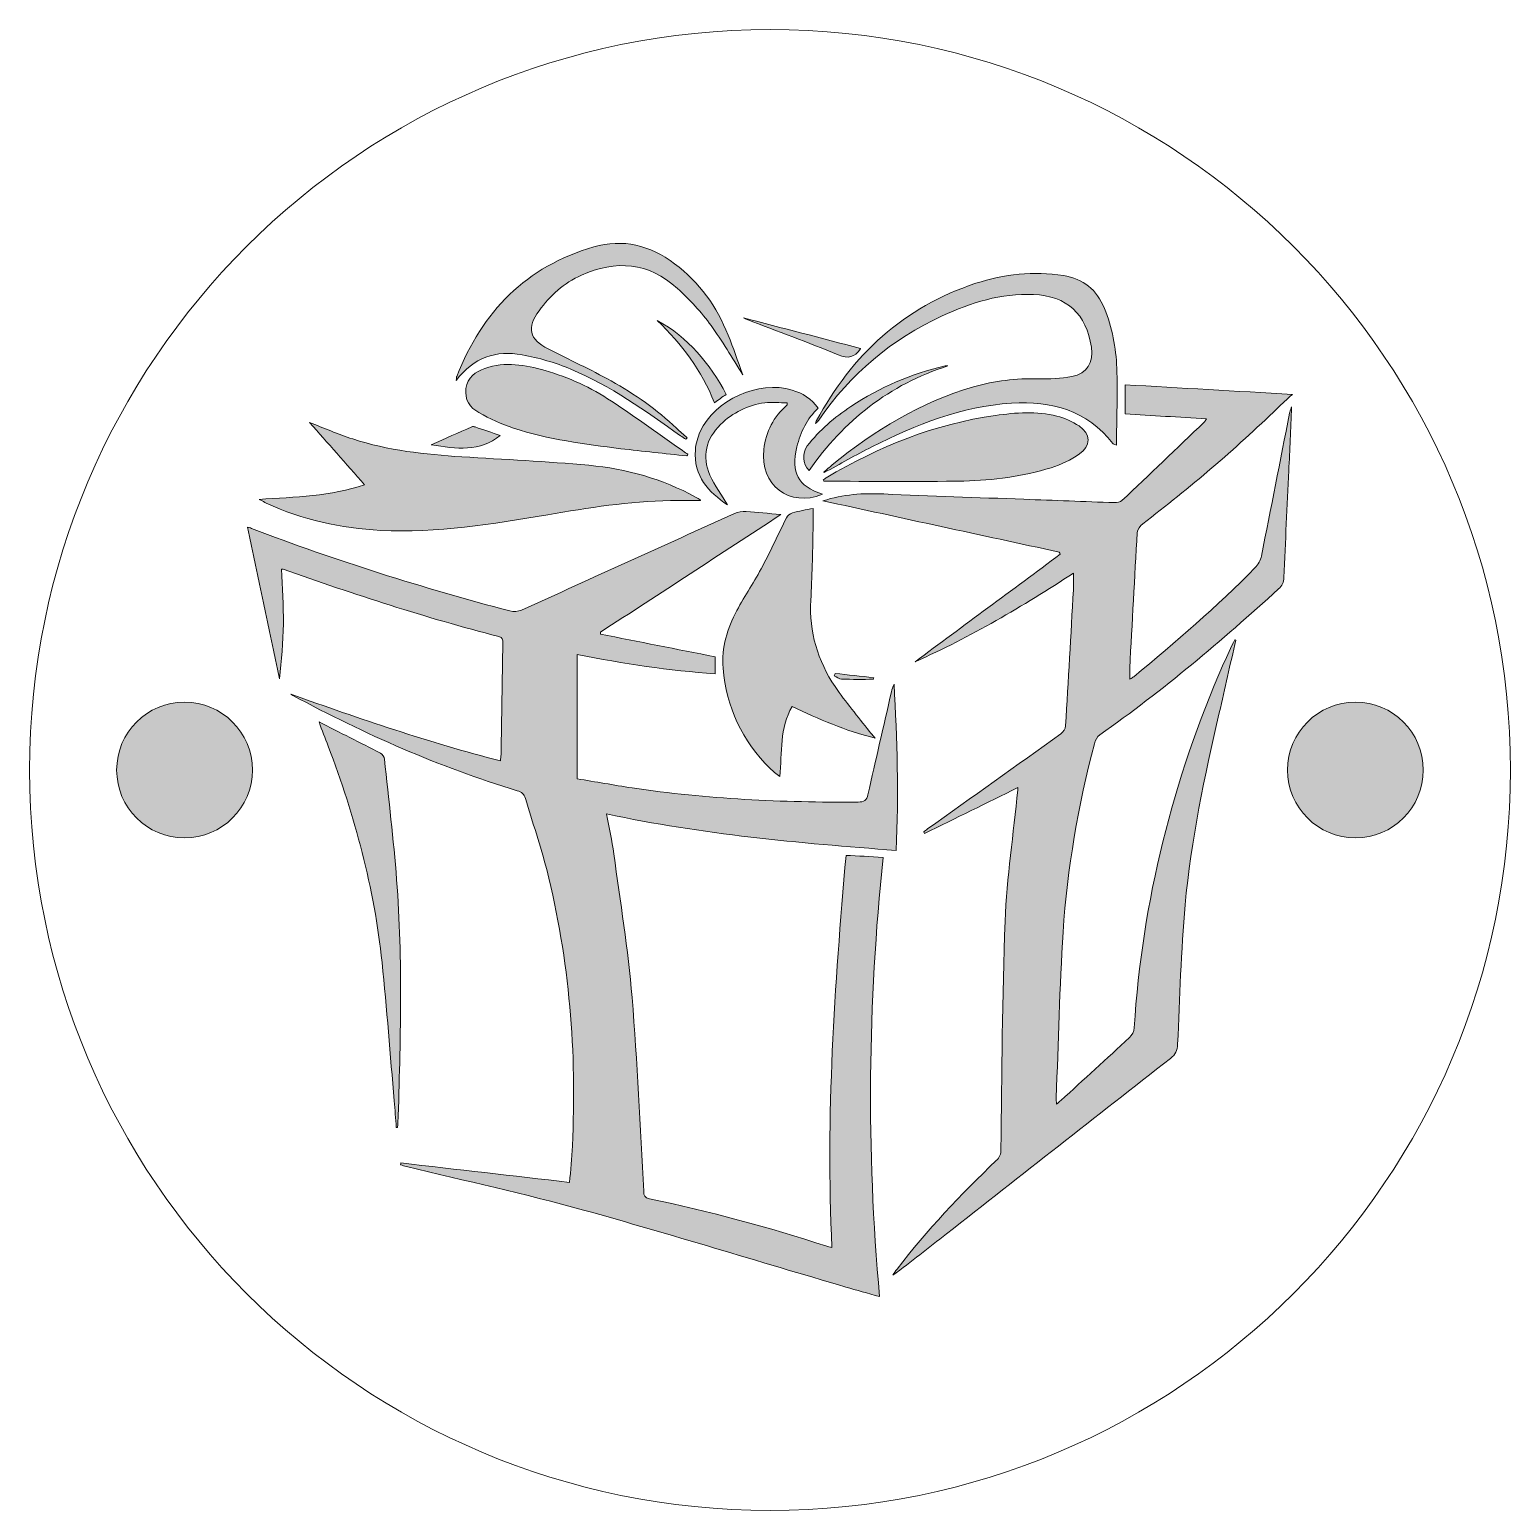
# Model space of a CAD drawing. Header units: millimetres. Extents: x 332.7 to 344.7, y -196.5 to -184.5.
import ezdxf

# ---------------------------------------------------------------- set-up
doc = ezdxf.new("R2010")
doc.units = ezdxf.units.MM
doc.header["$MEASUREMENT"] = 0
for name, color, linetype, lineweight in [('Body', 7, 'Continuous', 0), ('Engraving', 7, 'Continuous', 0), ('handles', 7, 'Continuous', 0)]:
    doc.layers.add(name, color=color, linetype=linetype, lineweight=lineweight)

msp = doc.modelspace()

# ---------------------------------------------------------------- hatches: boundary and pattern name
at = {"layer": 'Engraving', "transparency": 33554687}
h = msp.add_hatch(color=7, dxfattribs=at)
h.dxf.hatch_style = 2
edge = h.paths.add_edge_path()
edge.add_spline(control_points=[(338.446, -187.298), (338.357, -187.157), (338.281, -187.022), (338.19, -186.899), (338.109, -186.79), (338.016, -186.688), (337.916, -186.597), (337.684, -186.386), (337.418, -186.364), (337.138, -186.49), (336.997, -186.553), (336.886, -186.656), (336.795, -186.778), (336.692, -186.917), (336.716, -187.01), (336.87, -187.088), (337.04, -187.174), (337.213, -187.255), (337.38, -187.347), (337.571, -187.454), (337.75, -187.58), (337.91, -187.731), (337.938, -187.757), (337.967, -187.782), (337.996, -187.807), (337.992, -187.811), (337.988, -187.816), (337.984, -187.82), (337.97, -187.81), (337.955, -187.801), (337.941, -187.791), (337.659, -187.589), (337.375, -187.387), (337.053, -187.252), (336.927, -187.199), (336.793, -187.16), (336.658, -187.135), (336.448, -187.096), (336.265, -187.156), (336.124, -187.343), (336.126, -187.324), (336.126, -187.316), (336.129, -187.31), (336.333, -186.785), (336.691, -186.419), (337.238, -186.261), (337.475, -186.193), (337.695, -186.247), (337.894, -186.397), (338.095, -186.549), (338.235, -186.745), (338.328, -186.977), (338.369, -187.078), (338.404, -187.182), (338.446, -187.298)], knot_values=[0, 0, 0, 0, 1, 1, 1, 2, 2, 2, 3, 3, 3, 4, 4, 4, 5, 5, 5, 6, 6, 6, 7, 7, 7, 8, 8, 8, 9, 9, 9, 10, 10, 10, 11, 11, 11, 12, 12, 12, 13, 13, 13, 14, 14, 14, 15, 15, 15, 16, 16, 16, 17, 17, 17, 18, 18, 18, 18], degree=3, periodic=0)
h = msp.add_hatch(color=7, dxfattribs=at)
h.dxf.hatch_style = 2
edge = h.paths.add_edge_path()
edge.add_spline(control_points=[(339.102, -188.086), (339.125, -188.067), (339.148, -188.047), (339.171, -188.028), (339.515, -187.748), (339.886, -187.519), (340.316, -187.395), (340.487, -187.346), (340.661, -187.325), (340.84, -187.33), (340.931, -187.332), (341.024, -187.329), (341.113, -187.311), (341.237, -187.287), (341.289, -187.199), (341.271, -187.074), (341.231, -186.803), (341.074, -186.658), (340.801, -186.647), (340.539, -186.635), (340.296, -186.712), (340.062, -186.82), (339.653, -187.01), (339.318, -187.29), (339.063, -187.664), (339.056, -187.674), (339.048, -187.684), (339.035, -187.691), (339.037, -187.685), (339.039, -187.679), (339.042, -187.673), (339.331, -187.136), (339.75, -186.747), (340.336, -186.556), (340.564, -186.482), (340.803, -186.456), (341.044, -186.493), (341.204, -186.518), (341.316, -186.608), (341.377, -186.759), (341.44, -186.914), (341.471, -187.077), (341.477, -187.243), (341.484, -187.448), (341.476, -187.653), (341.474, -187.868), (341.454, -187.858), (341.448, -187.857), (341.445, -187.853), (341.235, -187.586), (340.949, -187.506), (340.625, -187.527), (340.219, -187.553), (339.85, -187.702), (339.492, -187.882), (339.361, -187.947), (339.234, -188.02), (339.106, -188.09), (339.105, -188.088), (339.103, -188.087), (339.102, -188.086)], knot_values=[0, 0, 0, 0, 1, 1, 1, 2, 2, 2, 3, 3, 3, 4, 4, 4, 5, 5, 5, 6, 6, 6, 7, 7, 7, 8, 8, 8, 9, 9, 9, 10, 10, 10, 11, 11, 11, 12, 12, 12, 13, 13, 13, 14, 14, 14, 15, 15, 15, 16, 16, 16, 17, 17, 17, 18, 18, 18, 19, 19, 19, 20, 20, 20, 20], degree=3, periodic=0)
h = msp.add_hatch(color=7, dxfattribs=at)
h.dxf.hatch_style = 2
edge = h.paths.add_edge_path()
edge.add_spline(control_points=[(339.401, -187.084), (339.401, -187.085), (339.4, -187.087), (339.399, -187.088), (339.353, -187.156), (339.3, -187.17), (339.219, -187.136), (338.975, -187.035), (338.727, -186.944), (338.481, -186.849), (338.469, -186.845), (338.458, -186.839), (338.452, -186.836), (338.764, -186.918), (339.081, -187), (339.401, -187.084)], knot_values=[0, 0, 0, 0, 1, 1, 1, 2, 2, 2, 3, 3, 3, 4, 4, 4, 5, 5, 5, 5], degree=3, periodic=0)
h = msp.add_hatch(color=7, dxfattribs=at)
h.dxf.hatch_style = 2
edge = h.paths.add_edge_path()
edge.add_spline(control_points=[(337.753, -186.857), (338.004, -186.994), (338.177, -187.203), (338.312, -187.456), (338.281, -187.477), (338.252, -187.498), (338.216, -187.524), (338.115, -187.262), (337.95, -187.048), (337.753, -186.857)], knot_values=[0, 0, 0, 0, 1, 1, 1, 2, 2, 2, 3, 3, 3, 3], degree=3, periodic=0)
h = msp.add_hatch(color=7, dxfattribs=at)
h.dxf.hatch_style = 2
edge = h.paths.add_edge_path()
edge.add_spline(control_points=[(337.994, -187.955), (337.815, -187.935), (337.636, -187.918), (337.457, -187.896), (337.164, -187.86), (336.87, -187.821), (336.588, -187.73), (336.491, -187.698), (336.397, -187.653), (336.308, -187.604), (336.236, -187.564), (336.189, -187.5), (336.203, -187.408), (336.217, -187.319), (336.278, -187.272), (336.356, -187.245), (336.521, -187.189), (336.683, -187.217), (336.844, -187.263), (337.036, -187.317), (337.216, -187.402), (337.382, -187.511), (337.586, -187.645), (337.783, -187.79), (337.983, -187.93), (337.988, -187.934), (337.995, -187.937), (338.001, -187.941), (337.999, -187.945), (337.996, -187.95), (337.994, -187.955)], knot_values=[0, 0, 0, 0, 1, 1, 1, 2, 2, 2, 3, 3, 3, 4, 4, 4, 5, 5, 5, 6, 6, 6, 7, 7, 7, 8, 8, 8, 9, 9, 9, 10, 10, 10, 10], degree=3, periodic=0)
h = msp.add_hatch(color=7, dxfattribs=at)
h.dxf.hatch_style = 2
edge = h.paths.add_edge_path()
edge.add_spline(control_points=[(340.109, -187.225), (339.633, -187.376), (339.267, -187.669), (338.983, -188.072), (338.93, -188.017), (338.925, -187.934), (338.969, -187.874), (339.066, -187.745), (339.189, -187.643), (339.323, -187.554), (339.557, -187.396), (339.812, -187.289), (340.087, -187.226), (340.094, -187.225), (340.102, -187.225), (340.109, -187.225)], knot_values=[0, 0, 0, 0, 1, 1, 1, 2, 2, 2, 3, 3, 3, 4, 4, 4, 5, 5, 5, 5], degree=3, periodic=0)
h = msp.add_hatch(color=7, dxfattribs=at)
h.dxf.hatch_style = 2
edge = h.paths.add_edge_path()
edge.add_spline(control_points=[(338.322, -188.351), (338.17, -188.248), (338.045, -188.118), (338.062, -187.906), (338.066, -187.856), (338.08, -187.804), (338.101, -187.758), (338.221, -187.498), (338.573, -187.34), (338.846, -187.421), (338.931, -187.446), (339.003, -187.491), (339.057, -187.567), (338.966, -187.654), (338.914, -187.762), (338.885, -187.882), (338.835, -188.093), (338.89, -188.196), (339.091, -188.266), (338.825, -188.375), (338.583, -188.19), (338.617, -187.902), (338.634, -187.758), (338.694, -187.636), (338.807, -187.541), (338.807, -187.536), (338.806, -187.53), (338.805, -187.525), (338.745, -187.524), (338.683, -187.516), (338.624, -187.524), (338.486, -187.543), (338.365, -187.603), (338.265, -187.701), (338.147, -187.818), (338.114, -187.958), (338.18, -188.11), (338.218, -188.197), (338.277, -188.275), (338.322, -188.351)], knot_values=[0, 0, 0, 0, 1, 1, 1, 2, 2, 2, 3, 3, 3, 4, 4, 4, 5, 5, 5, 6, 6, 6, 7, 7, 7, 8, 8, 8, 9, 9, 9, 10, 10, 10, 11, 11, 11, 12, 12, 12, 13, 13, 13, 13], degree=3, periodic=0)
h = msp.add_hatch(color=7, dxfattribs=at)
h.dxf.hatch_style = 2
edge = h.paths.add_edge_path()
edge.add_spline(control_points=[(342.441, -189.447), (342.397, -189.643), (342.353, -189.839), (342.308, -190.036), (342.19, -190.55), (342.078, -191.066), (342.031, -191.593), (341.998, -191.968), (341.987, -192.345), (341.97, -192.722), (341.967, -192.773), (341.953, -192.805), (341.913, -192.837), (341.307, -193.31), (340.702, -193.784), (340.097, -194.259), (339.954, -194.371), (339.812, -194.486), (339.662, -194.594), (339.673, -194.577), (339.684, -194.56), (339.697, -194.544), (339.938, -194.228), (340.213, -193.94), (340.5, -193.665), (340.528, -193.639), (340.538, -193.612), (340.538, -193.574), (340.547, -192.958), (340.548, -192.341), (340.572, -191.726), (340.586, -191.37), (340.64, -191.016), (340.675, -190.661), (340.676, -190.654), (340.675, -190.647), (340.675, -190.643), (340.423, -190.767), (340.172, -190.891), (339.92, -191.014), (339.918, -191.01), (339.915, -191.006), (339.912, -191.001), (339.922, -190.994), (339.932, -190.986), (339.942, -190.978), (340.303, -190.722), (340.664, -190.465), (341.024, -190.207), (341.043, -190.194), (341.061, -190.165), (341.062, -190.142), (341.085, -189.775), (341.105, -189.407), (341.125, -189.04), (341.128, -188.998), (341.126, -188.956), (341.126, -188.904), (340.715, -189.174), (340.294, -189.422), (339.842, -189.623), (340.237, -189.33), (340.628, -189.041), (341.019, -188.752), (341.016, -188.746), (341.013, -188.74), (341.01, -188.734), (340.372, -188.596), (339.734, -188.457), (339.096, -188.319), (339.258, -188.266), (339.422, -188.255), (339.589, -188.263), (339.967, -188.281), (340.346, -188.292), (340.725, -188.306), (340.97, -188.315), (341.214, -188.325), (341.459, -188.333), (341.479, -188.333), (341.506, -188.33), (341.519, -188.317), (341.742, -188.106), (341.963, -187.893), (342.185, -187.681), (342.191, -187.675), (342.195, -187.667), (342.204, -187.655), (341.979, -187.641), (341.762, -187.627), (341.545, -187.613), (341.545, -187.532), (341.545, -187.457), (341.545, -187.378), (341.995, -187.404), (342.439, -187.43), (342.9, -187.456), (342.854, -187.499), (342.816, -187.532), (342.779, -187.568), (342.434, -187.902), (342.069, -188.214), (341.687, -188.505), (341.666, -188.521), (341.645, -188.55), (341.643, -188.574), (341.621, -188.941), (341.602, -189.309), (341.582, -189.676), (341.581, -189.703), (341.582, -189.73), (341.582, -189.765), (341.597, -189.755), (341.606, -189.75), (341.614, -189.744), (341.955, -189.464), (342.289, -189.175), (342.599, -188.86), (342.623, -188.835), (342.642, -188.8), (342.649, -188.766), (342.726, -188.381), (342.801, -187.995), (342.877, -187.609), (342.879, -187.596), (342.884, -187.585), (342.893, -187.558), (342.886, -187.74), (342.879, -187.907), (342.871, -188.073), (342.858, -188.362), (342.843, -188.65), (342.832, -188.939), (342.83, -188.979), (342.817, -189.006), (342.787, -189.033), (342.326, -189.453), (341.851, -189.856), (341.339, -190.215), (341.318, -190.23), (341.303, -190.261), (341.296, -190.287), (341.164, -190.787), (341.076, -191.297), (341.042, -191.813), (341.013, -192.261), (341.004, -192.71), (340.986, -193.158), (340.985, -193.172), (340.987, -193.186), (340.988, -193.208), (341.004, -193.195), (341.014, -193.187), (341.023, -193.179), (341.209, -193.009), (341.395, -192.84), (341.58, -192.668), (341.6, -192.649), (341.616, -192.617), (341.618, -192.589), (341.685, -191.562), (341.929, -190.579), (342.343, -189.638), (342.372, -189.573), (342.403, -189.508), (342.433, -189.444), (342.436, -189.445), (342.438, -189.446), (342.441, -189.447)], knot_values=[0, 0, 0, 0, 1, 1, 1, 2, 2, 2, 3, 3, 3, 4, 4, 4, 5, 5, 5, 6, 6, 6, 7, 7, 7, 8, 8, 8, 9, 9, 9, 10, 10, 10, 11, 11, 11, 12, 12, 12, 13, 13, 13, 14, 14, 14, 15, 15, 15, 16, 16, 16, 17, 17, 17, 18, 18, 18, 19, 19, 19, 20, 20, 20, 21, 21, 21, 22, 22, 22, 23, 23, 23, 24, 24, 24, 25, 25, 25, 26, 26, 26, 27, 27, 27, 28, 28, 28, 29, 29, 29, 30, 30, 30, 31, 31, 31, 32, 32, 32, 33, 33, 33, 34, 34, 34, 35, 35, 35, 36, 36, 36, 37, 37, 37, 38, 38, 38, 39, 39, 39, 40, 40, 40, 41, 41, 41, 42, 42, 42, 43, 43, 43, 44, 44, 44, 45, 45, 45, 46, 46, 46, 47, 47, 47, 48, 48, 48, 49, 49, 49, 50, 50, 50, 51, 51, 51, 52, 52, 52, 53, 53, 53, 54, 54, 54, 55, 55, 55, 56, 56, 56, 56], degree=3, periodic=0)
h = msp.add_hatch(color=7, dxfattribs=at)
h.dxf.hatch_style = 2
edge = h.paths.add_edge_path()
edge.add_spline(control_points=[(339.098, -188.149), (339.106, -188.143), (339.114, -188.137), (339.123, -188.131), (339.549, -187.879), (340, -187.695), (340.493, -187.627), (340.659, -187.604), (340.827, -187.589), (340.992, -187.632), (341.054, -187.649), (341.118, -187.676), (341.171, -187.712), (341.266, -187.777), (341.269, -187.874), (341.175, -187.939), (341.106, -187.987), (341.025, -188.024), (340.944, -188.05), (340.715, -188.122), (340.477, -188.153), (340.238, -188.158), (339.86, -188.166), (339.481, -188.16), (339.103, -188.16), (339.101, -188.156), (339.1, -188.153), (339.098, -188.149)], knot_values=[0, 0, 0, 0, 1, 1, 1, 2, 2, 2, 3, 3, 3, 4, 4, 4, 5, 5, 5, 6, 6, 6, 7, 7, 7, 8, 8, 8, 9, 9, 9, 9], degree=3, periodic=0)
h = msp.add_hatch(color=7, dxfattribs=at)
h.dxf.hatch_style = 2
edge = h.paths.add_edge_path()
edge.add_spline(control_points=[(338.104, -188.316), (338.024, -188.316), (337.943, -188.315), (337.861, -188.317), (337.525, -188.321), (337.195, -188.376), (336.865, -188.432), (336.417, -188.507), (335.969, -188.581), (335.512, -188.558), (335.189, -188.542), (334.879, -188.473), (334.585, -188.337), (334.57, -188.33), (334.556, -188.322), (334.526, -188.307), (334.823, -188.288), (335.106, -188.283), (335.381, -188.188), (335.23, -188.017), (335.082, -187.849), (334.936, -187.684), (335.05, -187.728), (335.166, -187.779), (335.285, -187.817), (335.572, -187.911), (335.87, -187.943), (336.17, -187.962), (336.513, -187.984), (336.856, -187.999), (337.198, -188.031), (337.502, -188.059), (337.794, -188.14), (338.064, -188.289), (338.077, -188.296), (338.09, -188.303), (338.102, -188.311), (338.104, -188.313), (338.105, -188.317), (338.104, -188.316)], knot_values=[0, 0, 0, 0, 1, 1, 1, 2, 2, 2, 3, 3, 3, 4, 4, 4, 5, 5, 5, 6, 6, 6, 7, 7, 7, 8, 8, 8, 9, 9, 9, 10, 10, 10, 11, 11, 11, 12, 12, 12, 13, 13, 13, 13], degree=3, periodic=0)
h = msp.add_hatch(color=7, dxfattribs=at)
h.dxf.hatch_style = 2
edge = h.paths.add_edge_path()
edge.add_spline(control_points=[(335.922, -187.864), (336.037, -187.813), (336.144, -187.766), (336.25, -187.719), (336.258, -187.716), (336.269, -187.717), (336.277, -187.72), (336.346, -187.743), (336.415, -187.767), (336.481, -187.789), (336.316, -187.92), (336.126, -187.9), (335.922, -187.864)], knot_values=[0, 0, 0, 0, 1, 1, 1, 2, 2, 2, 3, 3, 3, 4, 4, 4, 4], degree=3, periodic=0)
h = msp.add_hatch(color=7, dxfattribs=at)
h.dxf.hatch_style = 2
edge = h.paths.add_edge_path()
edge.add_spline(control_points=[(339.518, -190.241), (339.276, -190.182), (339.062, -190.088), (338.846, -189.986), (338.742, -190.16), (338.766, -190.356), (338.746, -190.554), (338.715, -190.528), (338.691, -190.51), (338.669, -190.489), (338.441, -190.264), (338.312, -189.992), (338.287, -189.674), (338.273, -189.508), (338.32, -189.352), (338.398, -189.208), (338.464, -189.085), (338.542, -188.969), (338.608, -188.846), (338.676, -188.718), (338.735, -188.585), (338.8, -188.456), (338.808, -188.439), (338.829, -188.422), (338.848, -188.417), (338.902, -188.401), (338.958, -188.392), (339.017, -188.38), (339.017, -188.439), (339.018, -188.496), (339.016, -188.552), (339.011, -188.743), (339.008, -188.935), (338.997, -189.125), (338.983, -189.382), (339.053, -189.614), (339.194, -189.824), (339.279, -189.95), (339.379, -190.066), (339.472, -190.187), (339.483, -190.202), (339.497, -190.216), (339.518, -190.241)], knot_values=[0, 0, 0, 0, 1, 1, 1, 2, 2, 2, 3, 3, 3, 4, 4, 4, 5, 5, 5, 6, 6, 6, 7, 7, 7, 8, 8, 8, 9, 9, 9, 10, 10, 10, 11, 11, 11, 12, 12, 12, 13, 13, 13, 14, 14, 14, 14], degree=3, periodic=0)
h = msp.add_hatch(color=7, dxfattribs=at)
h.dxf.hatch_style = 2
edge = h.paths.add_edge_path()
edge.add_spline(control_points=[(334.784, -189.886), (335.342, -190.085), (335.903, -190.277), (336.482, -190.427), (336.484, -190.407), (336.487, -190.391), (336.487, -190.375), (336.492, -190.073), (336.496, -189.772), (336.502, -189.47), (336.502, -189.444), (336.501, -189.426), (336.468, -189.418), (335.877, -189.267), (335.298, -189.076), (334.722, -188.873), (334.719, -188.872), (334.715, -188.872), (334.709, -188.872), (334.714, -189.02), (334.724, -189.168), (334.723, -189.316), (334.721, -189.464), (334.708, -189.612), (334.692, -189.76), (334.606, -189.351), (334.52, -188.942), (334.433, -188.532), (334.44, -188.534), (334.453, -188.537), (334.465, -188.542), (335.15, -188.804), (335.849, -189.024), (336.559, -189.211), (336.587, -189.219), (336.625, -189.216), (336.652, -189.204), (337.228, -188.944), (337.803, -188.682), (338.379, -188.422), (338.408, -188.409), (338.443, -188.404), (338.474, -188.406), (338.564, -188.411), (338.653, -188.421), (338.754, -188.43), (338.262, -188.752), (337.777, -189.068), (337.292, -189.384), (337.292, -189.389), (337.293, -189.394), (337.293, -189.399), (337.602, -189.46), (337.911, -189.521), (338.223, -189.583), (338.223, -189.624), (338.223, -189.668), (338.223, -189.72), (337.85, -189.696), (337.479, -189.637), (337.105, -189.565), (337.105, -189.9), (337.105, -190.232), (337.105, -190.571), (337.252, -190.596), (337.4, -190.622), (337.549, -190.645), (338.156, -190.736), (338.767, -190.764), (339.381, -190.76), (339.428, -190.759), (339.45, -190.746), (339.46, -190.7), (339.523, -190.422), (339.587, -190.145), (339.651, -189.867), (339.656, -189.846), (339.661, -189.825), (339.672, -189.804), (339.696, -190.251), (339.711, -190.699), (339.688, -191.152), (338.899, -191.092), (338.118, -191.022), (337.342, -190.856), (337.363, -190.967), (337.387, -191.073), (337.401, -191.179), (337.453, -191.567), (337.516, -191.955), (337.549, -192.344), (337.593, -192.866), (337.613, -193.391), (337.643, -193.914), (337.645, -193.947), (337.649, -193.966), (337.689, -193.974), (338.175, -194.075), (338.653, -194.206), (339.126, -194.359), (339.137, -194.362), (339.15, -194.364), (339.169, -194.369), (339.117, -193.305), (339.19, -192.251), (339.283, -191.192), (339.383, -191.197), (339.478, -191.202), (339.583, -191.208), (339.461, -192.393), (339.446, -193.575), (339.555, -194.768), (339.457, -194.74), (339.368, -194.716), (339.28, -194.69), (338.571, -194.481), (337.865, -194.264), (337.154, -194.066), (336.68, -193.934), (336.198, -193.83), (335.72, -193.713), (335.704, -193.709), (335.689, -193.704), (335.673, -193.7), (335.674, -193.695), (335.674, -193.689), (335.675, -193.684), (336.129, -193.737), (336.583, -193.789), (337.043, -193.842), (337.05, -193.746), (337.06, -193.646), (337.065, -193.545), (337.102, -192.789), (337.042, -192.042), (336.857, -191.307), (336.808, -191.113), (336.741, -190.923), (336.685, -190.731), (336.674, -190.695), (336.655, -190.678), (336.619, -190.668), (335.985, -190.476), (335.383, -190.209), (334.8, -189.896), (334.795, -189.893), (334.789, -189.889), (334.784, -189.886)], knot_values=[0, 0, 0, 0, 1, 1, 1, 2, 2, 2, 3, 3, 3, 4, 4, 4, 5, 5, 5, 6, 6, 6, 7, 7, 7, 8, 8, 8, 9, 9, 9, 10, 10, 10, 11, 11, 11, 12, 12, 12, 13, 13, 13, 14, 14, 14, 15, 15, 15, 16, 16, 16, 17, 17, 17, 18, 18, 18, 19, 19, 19, 20, 20, 20, 21, 21, 21, 22, 22, 22, 23, 23, 23, 24, 24, 24, 25, 25, 25, 26, 26, 26, 27, 27, 27, 28, 28, 28, 29, 29, 29, 30, 30, 30, 31, 31, 31, 32, 32, 32, 33, 33, 33, 34, 34, 34, 35, 35, 35, 36, 36, 36, 37, 37, 37, 38, 38, 38, 39, 39, 39, 40, 40, 40, 41, 41, 41, 42, 42, 42, 43, 43, 43, 44, 44, 44, 45, 45, 45, 46, 46, 46, 47, 47, 47, 48, 48, 48, 49, 49, 49, 49], degree=3, periodic=0)
h = msp.add_hatch(color=7, dxfattribs=at)
h.dxf.hatch_style = 2
edge = h.paths.add_edge_path()
edge.add_spline(control_points=[(339.505, -189.765), (339.419, -189.765), (339.333, -189.767), (339.247, -189.763), (339.227, -189.763), (339.207, -189.745), (339.187, -189.736), (339.19, -189.729), (339.192, -189.723), (339.194, -189.717), (339.298, -189.729), (339.403, -189.741), (339.507, -189.752), (339.506, -189.756), (339.506, -189.761), (339.505, -189.765)], knot_values=[0, 0, 0, 0, 1, 1, 1, 2, 2, 2, 3, 3, 3, 4, 4, 4, 5, 5, 5, 5], degree=3, periodic=0)
h = msp.add_hatch(color=7, dxfattribs=at)
h.dxf.hatch_style = 2
edge = h.paths.add_edge_path()
edge.add_spline(control_points=[(335.638, -193.398), (335.633, -193.326), (335.628, -193.254), (335.622, -193.182), (335.589, -192.808), (335.561, -192.434), (335.523, -192.061), (335.46, -191.456), (335.302, -190.874), (335.086, -190.306), (335.061, -190.241), (335.037, -190.177), (335.012, -190.111), (335.18, -190.196), (335.346, -190.278), (335.509, -190.363), (335.525, -190.371), (335.541, -190.395), (335.542, -190.413), (335.577, -190.738), (335.616, -191.063), (335.641, -191.389), (335.692, -192.047), (335.672, -192.705), (335.652, -193.363), (335.651, -193.375), (335.649, -193.387), (335.648, -193.398), (335.645, -193.398), (335.641, -193.398), (335.638, -193.398)], knot_values=[0, 0, 0, 0, 1, 1, 1, 2, 2, 2, 3, 3, 3, 4, 4, 4, 5, 5, 5, 6, 6, 6, 7, 7, 7, 8, 8, 8, 9, 9, 9, 10, 10, 10, 10], degree=3, periodic=0)
at = {"layer": 'handles', "transparency": 33554687}
h = msp.add_hatch(color=7, dxfattribs=at)
h.dxf.hatch_style = 2
edge = h.paths.add_edge_path()
edge.add_arc((333.922, -190.5), 0.55, 0, 360)
h = msp.add_hatch(color=7, dxfattribs=at)
h.dxf.hatch_style = 2
edge = h.paths.add_edge_path()
edge.add_arc((343.411, -190.5), 0.55, 0, 360)

# ---------------------------------------------------------------- linework, layer by layer
at = {"layer": 'Body', "color": 7, "lineweight": 18}
msp.add_circle((338.667, -190.5), 6, dxfattribs=at)
at = {"layer": 'Engraving'}
for points, knots in [([(338.446, -187.298), (338.357, -187.157), (338.281, -187.022), (338.19, -186.899), (338.109, -186.79), (338.016, -186.688), (337.916, -186.597), (337.684, -186.386), (337.418, -186.364), (337.138, -186.49), (336.997, -186.553), (336.886, -186.656), (336.795, -186.778), (336.692, -186.917), (336.716, -187.01), (336.87, -187.088), (337.04, -187.174), (337.213, -187.255), (337.38, -187.347), (337.571, -187.454), (337.75, -187.58), (337.91, -187.731), (337.938, -187.757), (337.967, -187.782), (337.996, -187.807), (337.992, -187.811), (337.988, -187.816), (337.984, -187.82), (337.97, -187.81), (337.955, -187.801), (337.941, -187.791), (337.659, -187.589), (337.375, -187.387), (337.053, -187.252), (336.927, -187.199), (336.793, -187.16), (336.658, -187.135), (336.448, -187.096), (336.265, -187.156), (336.124, -187.343), (336.126, -187.324), (336.126, -187.316), (336.129, -187.31), (336.333, -186.785), (336.691, -186.419), (337.238, -186.261), (337.475, -186.193), (337.695, -186.247), (337.894, -186.397), (338.095, -186.549), (338.235, -186.745), (338.328, -186.977), (338.369, -187.078), (338.404, -187.182), (338.446, -187.298)], [0, 0, 0, 0, 1, 1, 1, 2, 2, 2, 3, 3, 3, 4, 4, 4, 5, 5, 5, 6, 6, 6, 7, 7, 7, 8, 8, 8, 9, 9, 9, 10, 10, 10, 11, 11, 11, 12, 12, 12, 13, 13, 13, 14, 14, 14, 15, 15, 15, 16, 16, 16, 17, 17, 17, 18, 18, 18, 18]), ([(339.102, -188.086), (339.125, -188.067), (339.148, -188.047), (339.171, -188.028), (339.515, -187.748), (339.886, -187.519), (340.316, -187.395), (340.487, -187.346), (340.661, -187.325), (340.84, -187.33), (340.931, -187.332), (341.024, -187.329), (341.113, -187.311), (341.237, -187.287), (341.289, -187.199), (341.271, -187.074), (341.231, -186.803), (341.074, -186.658), (340.801, -186.647), (340.539, -186.635), (340.296, -186.712), (340.062, -186.82), (339.653, -187.01), (339.318, -187.29), (339.063, -187.664), (339.056, -187.674), (339.048, -187.684), (339.035, -187.691), (339.037, -187.685), (339.039, -187.679), (339.042, -187.673), (339.331, -187.136), (339.75, -186.747), (340.336, -186.556), (340.564, -186.482), (340.803, -186.456), (341.044, -186.493), (341.204, -186.518), (341.316, -186.608), (341.377, -186.759), (341.44, -186.914), (341.471, -187.077), (341.477, -187.243), (341.484, -187.448), (341.476, -187.653), (341.474, -187.868), (341.454, -187.858), (341.448, -187.857), (341.445, -187.853), (341.235, -187.586), (340.949, -187.506), (340.625, -187.527), (340.219, -187.553), (339.85, -187.702), (339.492, -187.882), (339.361, -187.947), (339.234, -188.02), (339.106, -188.09), (339.105, -188.088), (339.103, -188.087), (339.102, -188.086)], [0, 0, 0, 0, 1, 1, 1, 2, 2, 2, 3, 3, 3, 4, 4, 4, 5, 5, 5, 6, 6, 6, 7, 7, 7, 8, 8, 8, 9, 9, 9, 10, 10, 10, 11, 11, 11, 12, 12, 12, 13, 13, 13, 14, 14, 14, 15, 15, 15, 16, 16, 16, 17, 17, 17, 18, 18, 18, 19, 19, 19, 20, 20, 20, 20]), ([(339.401, -187.084), (339.401, -187.085), (339.4, -187.087), (339.399, -187.088), (339.353, -187.156), (339.3, -187.17), (339.219, -187.136), (338.975, -187.035), (338.727, -186.944), (338.481, -186.849), (338.469, -186.845), (338.458, -186.839), (338.452, -186.836), (338.764, -186.918), (339.081, -187), (339.401, -187.084)], [0, 0, 0, 0, 1, 1, 1, 2, 2, 2, 3, 3, 3, 4, 4, 4, 5, 5, 5, 5]), ([(337.753, -186.857), (338.004, -186.994), (338.177, -187.203), (338.312, -187.456), (338.281, -187.477), (338.252, -187.498), (338.216, -187.524), (338.115, -187.262), (337.95, -187.048), (337.753, -186.857)], [0, 0, 0, 0, 1, 1, 1, 2, 2, 2, 3, 3, 3, 3]), ([(337.994, -187.955), (337.815, -187.935), (337.636, -187.918), (337.457, -187.896), (337.164, -187.86), (336.87, -187.821), (336.588, -187.73), (336.491, -187.698), (336.397, -187.653), (336.308, -187.604), (336.236, -187.564), (336.189, -187.5), (336.203, -187.408), (336.217, -187.319), (336.278, -187.272), (336.356, -187.245), (336.521, -187.189), (336.683, -187.217), (336.844, -187.263), (337.036, -187.317), (337.216, -187.402), (337.382, -187.511), (337.586, -187.645), (337.783, -187.79), (337.983, -187.93), (337.988, -187.934), (337.995, -187.937), (338.001, -187.941), (337.999, -187.945), (337.996, -187.95), (337.994, -187.955)], [0, 0, 0, 0, 1, 1, 1, 2, 2, 2, 3, 3, 3, 4, 4, 4, 5, 5, 5, 6, 6, 6, 7, 7, 7, 8, 8, 8, 9, 9, 9, 10, 10, 10, 10]), ([(340.109, -187.225), (339.633, -187.376), (339.267, -187.669), (338.983, -188.072), (338.93, -188.017), (338.925, -187.934), (338.969, -187.874), (339.066, -187.745), (339.189, -187.643), (339.323, -187.554), (339.557, -187.396), (339.812, -187.289), (340.087, -187.226), (340.094, -187.225), (340.102, -187.225), (340.109, -187.225)], [0, 0, 0, 0, 1, 1, 1, 2, 2, 2, 3, 3, 3, 4, 4, 4, 5, 5, 5, 5]), ([(338.322, -188.351), (338.17, -188.248), (338.045, -188.118), (338.062, -187.906), (338.066, -187.856), (338.08, -187.804), (338.101, -187.758), (338.221, -187.498), (338.573, -187.34), (338.846, -187.421), (338.931, -187.446), (339.003, -187.491), (339.057, -187.567), (338.966, -187.654), (338.914, -187.762), (338.885, -187.882), (338.835, -188.093), (338.89, -188.196), (339.091, -188.266), (338.825, -188.375), (338.583, -188.19), (338.617, -187.902), (338.634, -187.758), (338.694, -187.636), (338.807, -187.541), (338.807, -187.536), (338.806, -187.53), (338.805, -187.525), (338.745, -187.524), (338.683, -187.516), (338.624, -187.524), (338.486, -187.543), (338.365, -187.603), (338.265, -187.701), (338.147, -187.818), (338.114, -187.958), (338.18, -188.11), (338.218, -188.197), (338.277, -188.275), (338.322, -188.351)], [0, 0, 0, 0, 1, 1, 1, 2, 2, 2, 3, 3, 3, 4, 4, 4, 5, 5, 5, 6, 6, 6, 7, 7, 7, 8, 8, 8, 9, 9, 9, 10, 10, 10, 11, 11, 11, 12, 12, 12, 13, 13, 13, 13]), ([(342.441, -189.447), (342.397, -189.643), (342.353, -189.839), (342.308, -190.036), (342.19, -190.55), (342.078, -191.066), (342.031, -191.593), (341.998, -191.968), (341.987, -192.345), (341.97, -192.722), (341.967, -192.773), (341.953, -192.805), (341.913, -192.837), (341.307, -193.31), (340.702, -193.784), (340.097, -194.259), (339.954, -194.371), (339.812, -194.486), (339.662, -194.594), (339.673, -194.577), (339.684, -194.56), (339.697, -194.544), (339.938, -194.228), (340.213, -193.94), (340.5, -193.665), (340.528, -193.639), (340.538, -193.612), (340.538, -193.574), (340.547, -192.958), (340.548, -192.341), (340.572, -191.726), (340.586, -191.37), (340.64, -191.016), (340.675, -190.661), (340.676, -190.654), (340.675, -190.647), (340.675, -190.643), (340.423, -190.767), (340.172, -190.891), (339.92, -191.014), (339.918, -191.01), (339.915, -191.006), (339.912, -191.001), (339.922, -190.994), (339.932, -190.986), (339.942, -190.978), (340.303, -190.722), (340.664, -190.465), (341.024, -190.207), (341.043, -190.194), (341.061, -190.165), (341.062, -190.142), (341.085, -189.775), (341.105, -189.407), (341.125, -189.04), (341.128, -188.998), (341.126, -188.956), (341.126, -188.904), (340.715, -189.174), (340.294, -189.422), (339.842, -189.623), (340.237, -189.33), (340.628, -189.041), (341.019, -188.752), (341.016, -188.746), (341.013, -188.74), (341.01, -188.734), (340.372, -188.596), (339.734, -188.457), (339.096, -188.319), (339.258, -188.266), (339.422, -188.255), (339.589, -188.263), (339.967, -188.281), (340.346, -188.292), (340.725, -188.306), (340.97, -188.315), (341.214, -188.325), (341.459, -188.333), (341.479, -188.333), (341.506, -188.33), (341.519, -188.317), (341.742, -188.106), (341.963, -187.893), (342.185, -187.681), (342.191, -187.675), (342.195, -187.667), (342.204, -187.655), (341.979, -187.641), (341.762, -187.627), (341.545, -187.613), (341.545, -187.532), (341.545, -187.457), (341.545, -187.378), (341.995, -187.404), (342.439, -187.43), (342.9, -187.456), (342.854, -187.499), (342.816, -187.532), (342.779, -187.568), (342.434, -187.902), (342.069, -188.214), (341.687, -188.505), (341.666, -188.521), (341.645, -188.55), (341.643, -188.574), (341.621, -188.941), (341.602, -189.309), (341.582, -189.676), (341.581, -189.703), (341.582, -189.73), (341.582, -189.765), (341.597, -189.755), (341.606, -189.75), (341.614, -189.744), (341.955, -189.464), (342.289, -189.175), (342.599, -188.86), (342.623, -188.835), (342.642, -188.8), (342.649, -188.766), (342.726, -188.381), (342.801, -187.995), (342.877, -187.609), (342.879, -187.596), (342.884, -187.585), (342.893, -187.558), (342.886, -187.74), (342.879, -187.907), (342.871, -188.073), (342.858, -188.362), (342.843, -188.65), (342.832, -188.939), (342.83, -188.979), (342.817, -189.006), (342.787, -189.033), (342.326, -189.453), (341.851, -189.856), (341.339, -190.215), (341.318, -190.23), (341.303, -190.261), (341.296, -190.287), (341.164, -190.787), (341.076, -191.297), (341.042, -191.813), (341.013, -192.261), (341.004, -192.71), (340.986, -193.158), (340.985, -193.172), (340.987, -193.186), (340.988, -193.208), (341.004, -193.195), (341.014, -193.187), (341.023, -193.179), (341.209, -193.009), (341.395, -192.84), (341.58, -192.668), (341.6, -192.649), (341.616, -192.617), (341.618, -192.589), (341.685, -191.562), (341.929, -190.579), (342.343, -189.638), (342.372, -189.573), (342.403, -189.508), (342.433, -189.444), (342.436, -189.445), (342.438, -189.446), (342.441, -189.447)], [0, 0, 0, 0, 1, 1, 1, 2, 2, 2, 3, 3, 3, 4, 4, 4, 5, 5, 5, 6, 6, 6, 7, 7, 7, 8, 8, 8, 9, 9, 9, 10, 10, 10, 11, 11, 11, 12, 12, 12, 13, 13, 13, 14, 14, 14, 15, 15, 15, 16, 16, 16, 17, 17, 17, 18, 18, 18, 19, 19, 19, 20, 20, 20, 21, 21, 21, 22, 22, 22, 23, 23, 23, 24, 24, 24, 25, 25, 25, 26, 26, 26, 27, 27, 27, 28, 28, 28, 29, 29, 29, 30, 30, 30, 31, 31, 31, 32, 32, 32, 33, 33, 33, 34, 34, 34, 35, 35, 35, 36, 36, 36, 37, 37, 37, 38, 38, 38, 39, 39, 39, 40, 40, 40, 41, 41, 41, 42, 42, 42, 43, 43, 43, 44, 44, 44, 45, 45, 45, 46, 46, 46, 47, 47, 47, 48, 48, 48, 49, 49, 49, 50, 50, 50, 51, 51, 51, 52, 52, 52, 53, 53, 53, 54, 54, 54, 55, 55, 55, 56, 56, 56, 56]), ([(339.098, -188.149), (339.106, -188.143), (339.114, -188.137), (339.123, -188.131), (339.549, -187.879), (340, -187.695), (340.493, -187.627), (340.659, -187.604), (340.827, -187.589), (340.992, -187.632), (341.054, -187.649), (341.118, -187.676), (341.171, -187.712), (341.266, -187.777), (341.269, -187.874), (341.175, -187.939), (341.106, -187.987), (341.025, -188.024), (340.944, -188.05), (340.715, -188.122), (340.477, -188.153), (340.238, -188.158), (339.86, -188.166), (339.481, -188.16), (339.103, -188.16), (339.101, -188.156), (339.1, -188.153), (339.098, -188.149)], [0, 0, 0, 0, 1, 1, 1, 2, 2, 2, 3, 3, 3, 4, 4, 4, 5, 5, 5, 6, 6, 6, 7, 7, 7, 8, 8, 8, 9, 9, 9, 9]), ([(338.104, -188.316), (338.024, -188.316), (337.943, -188.315), (337.861, -188.317), (337.525, -188.321), (337.195, -188.376), (336.865, -188.432), (336.417, -188.507), (335.969, -188.581), (335.512, -188.558), (335.189, -188.542), (334.879, -188.473), (334.585, -188.337), (334.57, -188.33), (334.556, -188.322), (334.526, -188.307), (334.823, -188.288), (335.106, -188.283), (335.381, -188.188), (335.23, -188.017), (335.082, -187.849), (334.936, -187.684), (335.05, -187.728), (335.166, -187.779), (335.285, -187.817), (335.572, -187.911), (335.87, -187.943), (336.17, -187.962), (336.513, -187.984), (336.856, -187.999), (337.198, -188.031), (337.502, -188.059), (337.794, -188.14), (338.064, -188.289), (338.077, -188.296), (338.09, -188.303), (338.102, -188.311), (338.104, -188.313), (338.105, -188.317), (338.104, -188.316)], [0, 0, 0, 0, 1, 1, 1, 2, 2, 2, 3, 3, 3, 4, 4, 4, 5, 5, 5, 6, 6, 6, 7, 7, 7, 8, 8, 8, 9, 9, 9, 10, 10, 10, 11, 11, 11, 12, 12, 12, 13, 13, 13, 13]), ([(335.922, -187.864), (336.037, -187.813), (336.144, -187.766), (336.25, -187.719), (336.258, -187.716), (336.269, -187.717), (336.277, -187.72), (336.346, -187.743), (336.415, -187.767), (336.481, -187.789), (336.316, -187.92), (336.126, -187.9), (335.922, -187.864)], [0, 0, 0, 0, 1, 1, 1, 2, 2, 2, 3, 3, 3, 4, 4, 4, 4]), ([(339.518, -190.241), (339.276, -190.182), (339.062, -190.088), (338.846, -189.986), (338.742, -190.16), (338.766, -190.356), (338.746, -190.554), (338.715, -190.528), (338.691, -190.51), (338.669, -190.489), (338.441, -190.264), (338.312, -189.992), (338.287, -189.674), (338.273, -189.508), (338.32, -189.352), (338.398, -189.208), (338.464, -189.085), (338.542, -188.969), (338.608, -188.846), (338.676, -188.718), (338.735, -188.585), (338.8, -188.456), (338.808, -188.439), (338.829, -188.422), (338.848, -188.417), (338.902, -188.401), (338.958, -188.392), (339.017, -188.38), (339.017, -188.439), (339.018, -188.496), (339.016, -188.552), (339.011, -188.743), (339.008, -188.935), (338.997, -189.125), (338.983, -189.382), (339.053, -189.614), (339.194, -189.824), (339.279, -189.95), (339.379, -190.066), (339.472, -190.187), (339.483, -190.202), (339.497, -190.216), (339.518, -190.241)], [0, 0, 0, 0, 1, 1, 1, 2, 2, 2, 3, 3, 3, 4, 4, 4, 5, 5, 5, 6, 6, 6, 7, 7, 7, 8, 8, 8, 9, 9, 9, 10, 10, 10, 11, 11, 11, 12, 12, 12, 13, 13, 13, 14, 14, 14, 14]), ([(334.784, -189.886), (335.342, -190.085), (335.903, -190.277), (336.482, -190.427), (336.484, -190.407), (336.487, -190.391), (336.487, -190.375), (336.492, -190.073), (336.496, -189.772), (336.502, -189.47), (336.502, -189.444), (336.501, -189.426), (336.468, -189.418), (335.877, -189.267), (335.298, -189.076), (334.722, -188.873), (334.719, -188.872), (334.715, -188.872), (334.709, -188.872), (334.714, -189.02), (334.724, -189.168), (334.723, -189.316), (334.721, -189.464), (334.708, -189.612), (334.692, -189.76), (334.606, -189.351), (334.52, -188.942), (334.433, -188.532), (334.44, -188.534), (334.453, -188.537), (334.465, -188.542), (335.15, -188.804), (335.849, -189.024), (336.559, -189.211), (336.587, -189.219), (336.625, -189.216), (336.652, -189.204), (337.228, -188.944), (337.803, -188.682), (338.379, -188.422), (338.408, -188.409), (338.443, -188.404), (338.474, -188.406), (338.564, -188.411), (338.653, -188.421), (338.754, -188.43), (338.262, -188.752), (337.777, -189.068), (337.292, -189.384), (337.292, -189.389), (337.293, -189.394), (337.293, -189.399), (337.602, -189.46), (337.911, -189.521), (338.223, -189.583), (338.223, -189.624), (338.223, -189.668), (338.223, -189.72), (337.85, -189.696), (337.479, -189.637), (337.105, -189.565), (337.105, -189.9), (337.105, -190.232), (337.105, -190.571), (337.252, -190.596), (337.4, -190.622), (337.549, -190.645), (338.156, -190.736), (338.767, -190.764), (339.381, -190.76), (339.428, -190.759), (339.45, -190.746), (339.46, -190.7), (339.523, -190.422), (339.587, -190.145), (339.651, -189.867), (339.656, -189.846), (339.661, -189.825), (339.672, -189.804), (339.696, -190.251), (339.711, -190.699), (339.688, -191.152), (338.899, -191.092), (338.118, -191.022), (337.342, -190.856), (337.363, -190.967), (337.387, -191.073), (337.401, -191.179), (337.453, -191.567), (337.516, -191.955), (337.549, -192.344), (337.593, -192.866), (337.613, -193.391), (337.643, -193.914), (337.645, -193.947), (337.649, -193.966), (337.689, -193.974), (338.175, -194.075), (338.653, -194.206), (339.126, -194.359), (339.137, -194.362), (339.15, -194.364), (339.169, -194.369), (339.117, -193.305), (339.19, -192.251), (339.283, -191.192), (339.383, -191.197), (339.478, -191.202), (339.583, -191.208), (339.461, -192.393), (339.446, -193.575), (339.555, -194.768), (339.457, -194.74), (339.368, -194.716), (339.28, -194.69), (338.571, -194.481), (337.865, -194.264), (337.154, -194.066), (336.68, -193.934), (336.198, -193.83), (335.72, -193.713), (335.704, -193.709), (335.689, -193.704), (335.673, -193.7), (335.674, -193.695), (335.674, -193.689), (335.675, -193.684), (336.129, -193.737), (336.583, -193.789), (337.043, -193.842), (337.05, -193.746), (337.06, -193.646), (337.065, -193.545), (337.102, -192.789), (337.042, -192.042), (336.857, -191.307), (336.808, -191.113), (336.741, -190.923), (336.685, -190.731), (336.674, -190.695), (336.655, -190.678), (336.619, -190.668), (335.985, -190.476), (335.383, -190.209), (334.8, -189.896), (334.795, -189.893), (334.789, -189.889), (334.784, -189.886)], [0, 0, 0, 0, 1, 1, 1, 2, 2, 2, 3, 3, 3, 4, 4, 4, 5, 5, 5, 6, 6, 6, 7, 7, 7, 8, 8, 8, 9, 9, 9, 10, 10, 10, 11, 11, 11, 12, 12, 12, 13, 13, 13, 14, 14, 14, 15, 15, 15, 16, 16, 16, 17, 17, 17, 18, 18, 18, 19, 19, 19, 20, 20, 20, 21, 21, 21, 22, 22, 22, 23, 23, 23, 24, 24, 24, 25, 25, 25, 26, 26, 26, 27, 27, 27, 28, 28, 28, 29, 29, 29, 30, 30, 30, 31, 31, 31, 32, 32, 32, 33, 33, 33, 34, 34, 34, 35, 35, 35, 36, 36, 36, 37, 37, 37, 38, 38, 38, 39, 39, 39, 40, 40, 40, 41, 41, 41, 42, 42, 42, 43, 43, 43, 44, 44, 44, 45, 45, 45, 46, 46, 46, 47, 47, 47, 48, 48, 48, 49, 49, 49, 49]), ([(339.505, -189.765), (339.419, -189.765), (339.333, -189.767), (339.247, -189.763), (339.227, -189.763), (339.207, -189.745), (339.187, -189.736), (339.19, -189.729), (339.192, -189.723), (339.194, -189.717), (339.298, -189.729), (339.403, -189.741), (339.507, -189.752), (339.506, -189.756), (339.506, -189.761), (339.505, -189.765)], [0, 0, 0, 0, 1, 1, 1, 2, 2, 2, 3, 3, 3, 4, 4, 4, 5, 5, 5, 5]), ([(335.638, -193.398), (335.633, -193.326), (335.628, -193.254), (335.622, -193.182), (335.589, -192.808), (335.561, -192.434), (335.523, -192.061), (335.46, -191.456), (335.302, -190.874), (335.086, -190.306), (335.061, -190.241), (335.037, -190.177), (335.012, -190.111), (335.18, -190.196), (335.346, -190.278), (335.509, -190.363), (335.525, -190.371), (335.541, -190.395), (335.542, -190.413), (335.577, -190.738), (335.616, -191.063), (335.641, -191.389), (335.692, -192.047), (335.672, -192.705), (335.652, -193.363), (335.651, -193.375), (335.649, -193.387), (335.648, -193.398), (335.645, -193.398), (335.641, -193.398), (335.638, -193.398)], [0, 0, 0, 0, 1, 1, 1, 2, 2, 2, 3, 3, 3, 4, 4, 4, 5, 5, 5, 6, 6, 6, 7, 7, 7, 8, 8, 8, 9, 9, 9, 10, 10, 10, 10])]:
    msp.add_open_spline(points, degree=3, knots=knots, dxfattribs=at)
at = {"layer": 'handles'}
for centre in [(333.922, -190.5), (343.411, -190.5)]:
    msp.add_circle(centre, 0.55, dxfattribs=at)

doc.saveas('drawing.dxf')
